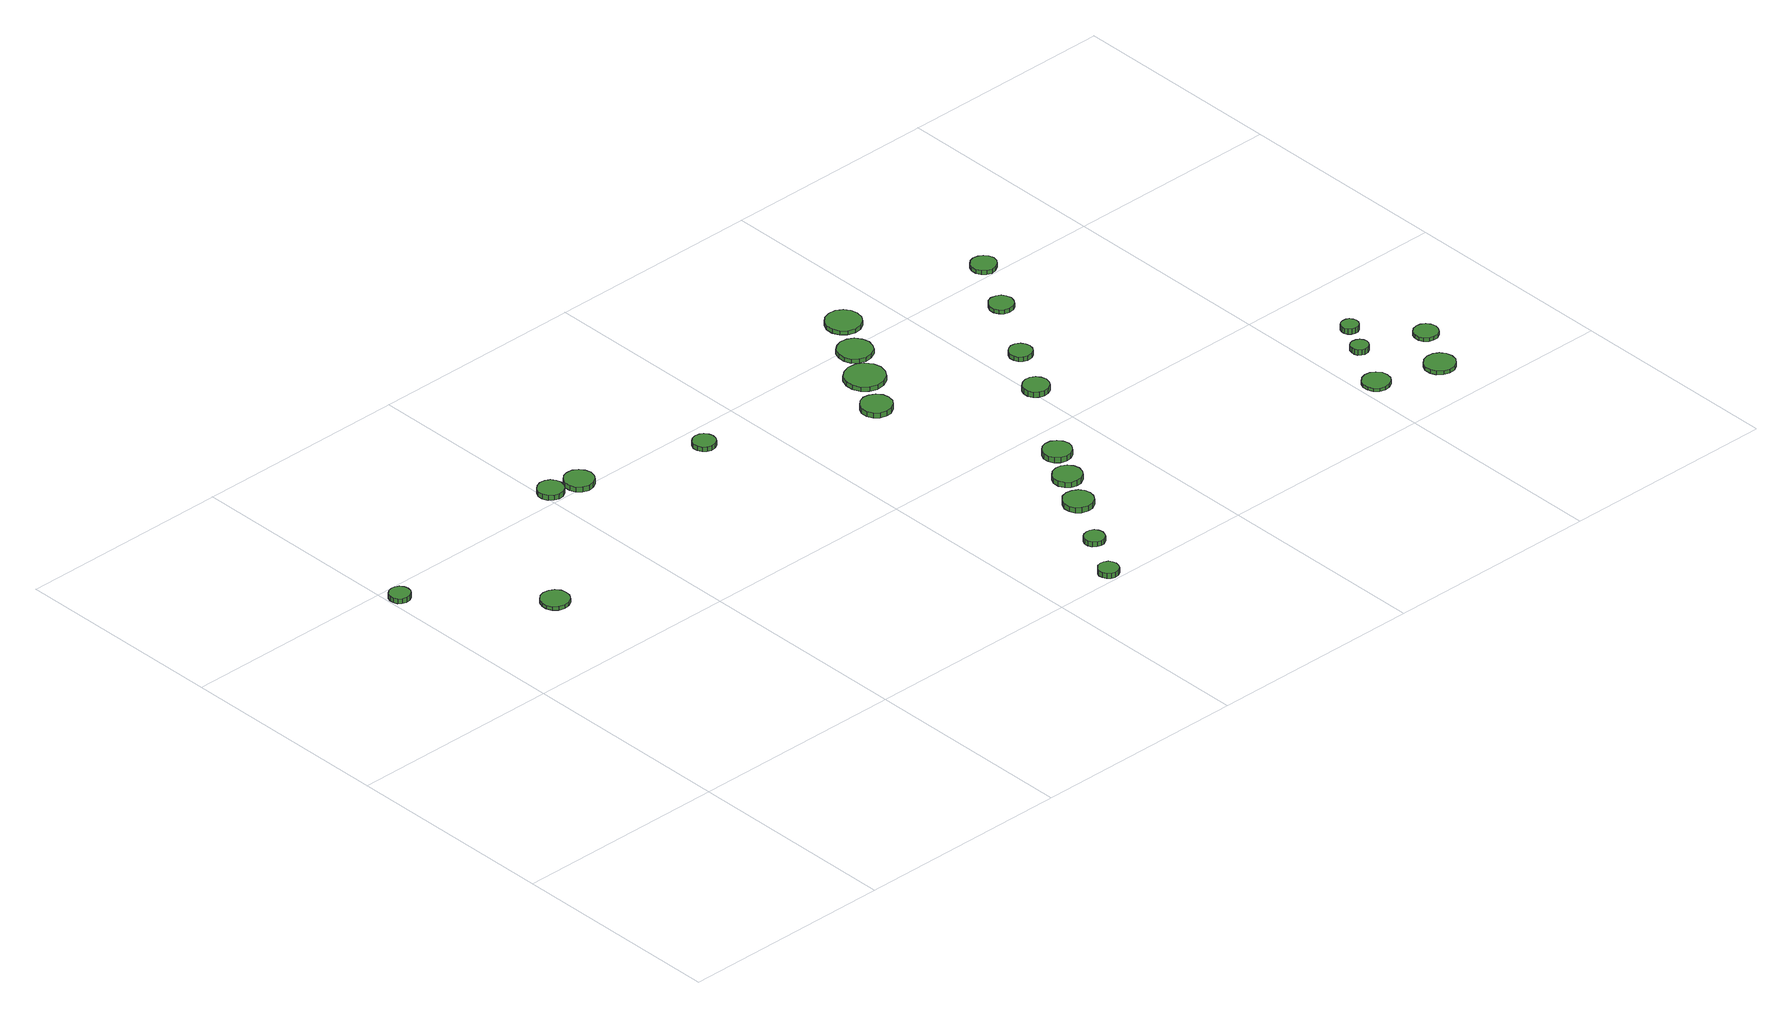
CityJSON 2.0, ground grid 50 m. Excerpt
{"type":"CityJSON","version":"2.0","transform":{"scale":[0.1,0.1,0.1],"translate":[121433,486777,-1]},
"CityObjects":{
"tree1":{"type":"SolitaryVegetationObject","attributes":{"function":"something"},"geometry":[{"type":"MultiSurface","lod":"1","boundaries":[[[0,1,2,3,4,5,6,7,8,9,10,11,12,13,14]],[[15,16,17,18,19,20,21,22,23,24,25,26,27,28,29]],[[0,29,28,1]],[[1,28,27,2]],[[2,27,26,3]],[[3,26,25,4]],[[4,25,24,5]],[[5,24,23,6]],[[6,23,22,7]],[[7,22,21,8]],[[8,21,20,9]],[[9,20,19,10]],[[10,19,18,11]],[[11,18,17,12]],[[12,17,16,13]],[[13,16,15,14]],[[14,15,29,0]]]}]},
"tree2":{"type":"SolitaryVegetationObject","attributes":{"function":"something"},"geometry":[{"type":"MultiSurface","lod":"1","boundaries":[[[30,31,32,33,34,35,36,37,38,39,40,41,42,43,44]],[[45,46,47,48,49,50,51,52,53,54,55,56,57,58,59]],[[30,59,58,31]],[[31,58,57,32]],[[32,57,56,33]],[[33,56,55,34]],[[34,55,54,35]],[[35,54,53,36]],[[36,53,52,37]],[[37,52,51,38]],[[38,51,50,39]],[[39,50,49,40]],[[40,49,48,41]],[[41,48,47,42]],[[42,47,46,43]],[[43,46,45,44]],[[44,45,59,30]]]}]},
"tree3":{"type":"SolitaryVegetationObject","attributes":{"function":"something"},"geometry":[{"type":"MultiSurface","lod":"1","boundaries":[[[60,61,62,63,64,65,66,67,68,69,70,71,72,73,74]],[[75,76,77,78,79,80,81,82,83,84,85,86,87,88,89]],[[60,89,88,61]],[[61,88,87,62]],[[62,87,86,63]],[[63,86,85,64]],[[64,85,84,65]],[[65,84,83,66]],[[66,83,82,67]],[[67,82,81,68]],[[68,81,80,69]],[[69,80,79,70]],[[70,79,78,71]],[[71,78,77,72]],[[72,77,76,73]],[[73,76,75,74]],[[74,75,89,60]]]}]},
"tree4":{"type":"SolitaryVegetationObject","attributes":{"function":"something"},"geometry":[{"type":"MultiSurface","lod":"1","boundaries":[[[90,91,92,93,94,95,96,97,98,99,100,101,102,103,104]],[[105,106,107,108,109,110,111,112,113,114,115,116,117,118,119]],[[90,119,118,91]],[[91,118,117,92]],[[92,117,116,93]],[[93,116,115,94]],[[94,115,114,95]],[[95,114,113,96]],[[96,113,112,97]],[[97,112,111,98]],[[98,111,110,99]],[[99,110,109,100]],[[100,109,108,101]],[[101,108,107,102]],[[102,107,106,103]],[[103,106,105,104]],[[104,105,119,90]]]}]},
"tree5":{"type":"SolitaryVegetationObject","attributes":{"function":"something"},"geometry":[{"type":"MultiSurface","lod":"1","boundaries":[[[120,121,122,123,124,125,126,127,128,129,130,131,132,133,134]],[[135,136,137,138,139,140,141,142,143,144,145,146,147,148,149]],[[120,149,148,121]],[[121,148,147,122]],[[122,147,146,123]],[[123,146,145,124]],[[124,145,144,125]],[[125,144,143,126]],[[126,143,142,127]],[[127,142,141,128]],[[128,141,140,129]],[[129,140,139,130]],[[130,139,138,131]],[[131,138,137,132]],[[132,137,136,133]],[[133,136,135,134]],[[134,135,149,120]]]}]},
"tree6":{"type":"SolitaryVegetationObject","attributes":{"function":"something"},"geometry":[{"type":"MultiSurface","lod":"1","boundaries":[[[150,151,152,153,154,155,156,157,158,159,160,161,162,163,164]],[[165,166,167,168,169,170,171,172,173,174,175,176,177,178,179]],[[150,179,178,151]],[[151,178,177,152]],[[152,177,176,153]],[[153,176,175,154]],[[154,175,174,155]],[[155,174,173,156]],[[156,173,172,157]],[[157,172,171,158]],[[158,171,170,159]],[[159,170,169,160]],[[160,169,168,161]],[[161,168,167,162]],[[162,167,166,163]],[[163,166,165,164]],[[164,165,179,150]]]}]},
"tree7":{"type":"SolitaryVegetationObject","attributes":{"function":"something"},"geometry":[{"type":"MultiSurface","lod":"1","boundaries":[[[180,181,182,183,184,185,186,187,188,189,190,191,192,193,194]],[[195,196,197,198,199,200,201,202,203,204,205,206,207,208,209]],[[180,209,208,181]],[[181,208,207,182]],[[182,207,206,183]],[[183,206,205,184]],[[184,205,204,185]],[[185,204,203,186]],[[186,203,202,187]],[[187,202,201,188]],[[188,201,200,189]],[[189,200,199,190]],[[190,199,198,191]],[[191,198,197,192]],[[192,197,196,193]],[[193,196,195,194]],[[194,195,209,180]]]}]},
"tree8":{"type":"SolitaryVegetationObject","attributes":{"function":"something"},"geometry":[{"type":"MultiSurface","lod":"1","boundaries":[[[210,211,212,213,214,215,216,217,218,219,220,221,222,223,224]],[[225,226,227,228,229,230,231,232,233,234,235,236,237,238,239]],[[210,239,238,211]],[[211,238,237,212]],[[212,237,236,213]],[[213,236,235,214]],[[214,235,234,215]],[[215,234,233,216]],[[216,233,232,217]],[[217,232,231,218]],[[218,231,230,219]],[[219,230,229,220]],[[220,229,228,221]],[[221,228,227,222]],[[222,227,226,223]],[[223,226,225,224]],[[224,225,239,210]]]}]},
"tree9":{"type":"SolitaryVegetationObject","attributes":{"function":"something"},"geometry":[{"type":"MultiSurface","lod":"1","boundaries":[[[240,241,242,243,244,245,246,247,248,249,250,251,252,253,254]],[[255,256,257,258,259,260,261,262,263,264,265,266,267,268,269]],[[240,269,268,241]],[[241,268,267,242]],[[242,267,266,243]],[[243,266,265,244]],[[244,265,264,245]],[[245,264,263,246]],[[246,263,262,247]],[[247,262,261,248]],[[248,261,260,249]],[[249,260,259,250]],[[250,259,258,251]],[[251,258,257,252]],[[252,257,256,253]],[[253,256,255,254]],[[254,255,269,240]]]}]},
"tree10":{"type":"SolitaryVegetationObject","attributes":{"function":"something"},"geometry":[{"type":"MultiSurface","lod":"1","boundaries":[[[270,271,272,273,274,275,276,277,278,279,280,281,282,283,284]],[[285,286,287,288,289,290,291,292,293,294,295,296,297,298,299]],[[270,299,298,271]],[[271,298,297,272]],[[272,297,296,273]],[[273,296,295,274]],[[274,295,294,275]],[[275,294,293,276]],[[276,293,292,277]],[[277,292,291,278]],[[278,291,290,279]],[[279,290,289,280]],[[280,289,288,281]],[[281,288,287,282]],[[282,287,286,283]],[[283,286,285,284]],[[284,285,299,270]]]}]},
"tree11":{"type":"SolitaryVegetationObject","attributes":{"function":"something"},"geometry":[{"type":"MultiSurface","lod":"1","boundaries":[[[300,301,302,303,304,305,306,307,308,309,310,311,312,313,314]],[[315,316,317,318,319,320,321,322,323,324,325,326,327,328,329]],[[300,329,328,301]],[[301,328,327,302]],[[302,327,326,303]],[[303,326,325,304]],[[304,325,324,305]],[[305,324,323,306]],[[306,323,322,307]],[[307,322,321,308]],[[308,321,320,309]],[[309,320,319,310]],[[310,319,318,311]],[[311,318,317,312]],[[312,317,316,313]],[[313,316,315,314]],[[314,315,329,300]]]}]},
"tree12":{"type":"SolitaryVegetationObject","attributes":{"function":"something"},"geometry":[{"type":"MultiSurface","lod":"1","boundaries":[[[330,331,332,333,334,335,336,337,338,339,340,341,342,343,344]],[[345,346,347,348,349,350,351,352,353,354,355,356,357,358,359]],[[330,359,358,331]],[[331,358,357,332]],[[332,357,356,333]],[[333,356,355,334]],[[334,355,354,335]],[[335,354,353,336]],[[336,353,352,337]],[[337,352,351,338]],[[338,351,350,339]],[[339,350,349,340]],[[340,349,348,341]],[[341,348,347,342]],[[342,347,346,343]],[[343,346,345,344]],[[344,345,359,330]]]}]},
"tree13":{"type":"SolitaryVegetationObject","attributes":{"function":"something"},"geometry":[{"type":"MultiSurface","lod":"1","boundaries":[[[360,361,362,363,364,365,366,367,368,369,370,371,372,373,374]],[[375,376,377,378,379,380,381,382,383,384,385,386,387,388,389]],[[360,389,388,361]],[[361,388,387,362]],[[362,387,386,363]],[[363,386,385,364]],[[364,385,384,365]],[[365,384,383,366]],[[366,383,382,367]],[[367,382,381,368]],[[368,381,380,369]],[[369,380,379,370]],[[370,379,378,371]],[[371,378,377,372]],[[372,377,376,373]],[[373,376,375,374]],[[374,375,389,360]]]}]},
"tree14":{"type":"SolitaryVegetationObject","attributes":{"function":"something"},"geometry":[{"type":"MultiSurface","lod":"1","boundaries":[[[390,391,392,393,394,395,396,397,398,399,400,401,402,403,404]],[[405,406,407,408,409,410,411,412,413,414,415,416,417,418,419]],[[390,419,418,391]],[[391,418,417,392]],[[392,417,416,393]],[[393,416,415,394]],[[394,415,414,395]],[[395,414,413,396]],[[396,413,412,397]],[[397,412,411,398]],[[398,411,410,399]],[[399,410,409,400]],[[400,409,408,401]],[[401,408,407,402]],[[402,407,406,403]],[[403,406,405,404]],[[404,405,419,390]]]}]},
"tree15":{"type":"SolitaryVegetationObject","attributes":{"function":"something"},"geometry":[{"type":"MultiSurface","lod":"1","boundaries":[[[420,421,422,423,424,425,426,427,428,429,430,431,432,433,434]],[[435,436,437,438,439,440,441,442,443,444,445,446,447,448,449]],[[420,449,448,421]],[[421,448,447,422]],[[422,447,446,423]],[[423,446,445,424]],[[424,445,444,425]],[[425,444,443,426]],[[426,443,442,427]],[[427,442,441,428]],[[428,441,440,429]],[[429,440,439,430]],[[430,439,438,431]],[[431,438,437,432]],[[432,437,436,433]],[[433,436,435,434]],[[434,435,449,420]]]}]},
"tree16":{"type":"SolitaryVegetationObject","attributes":{"function":"something"},"geometry":[{"type":"MultiSurface","lod":"1","boundaries":[[[450,451,452,453,454,455,456,457,458,459,460,461,462,463,464]],[[465,466,467,468,469,470,471,472,473,474,475,476,477,478,479]],[[450,479,478,451]],[[451,478,477,452]],[[452,477,476,453]],[[453,476,475,454]],[[454,475,474,455]],[[455,474,473,456]],[[456,473,472,457]],[[457,472,471,458]],[[458,471,470,459]],[[459,470,469,460]],[[460,469,468,461]],[[461,468,467,462]],[[462,467,466,463]],[[463,466,465,464]],[[464,465,479,450]]]}]},
"tree17":{"type":"SolitaryVegetationObject","attributes":{"function":"something"},"geometry":[{"type":"MultiSurface","lod":"1","boundaries":[[[480,481,482,483,484,485,486,487,488,489,490,491,492,493,494]],[[495,496,497,498,499,500,501,502,503,504,505,506,507,508,509]],[[480,509,508,481]],[[481,508,507,482]],[[482,507,506,483]],[[483,506,505,484]],[[484,505,504,485]],[[485,504,503,486]],[[486,503,502,487]],[[487,502,501,488]],[[488,501,500,489]],[[489,500,499,490]],[[490,499,498,491]],[[491,498,497,492]],[[492,497,496,493]],[[493,496,495,494]],[[494,495,509,480]]]}]},
"tree18":{"type":"SolitaryVegetationObject","attributes":{"function":"something"},"geometry":[{"type":"MultiSurface","lod":"1","boundaries":[[[510,511,512,513,514,515,516,517,518,519,520,521,522,523,524]],[[525,526,527,528,529,530,531,532,533,534,535,536,537,538,539]],[[510,539,538,511]],[[511,538,537,512]],[[512,537,536,513]],[[513,536,535,514]],[[514,535,534,515]],[[515,534,533,516]],[[516,533,532,517]],[[517,532,531,518]],[[518,531,530,519]],[[519,530,529,520]],[[520,529,528,521]],[[521,528,527,522]],[[522,527,526,523]],[[523,526,525,524]],[[524,525,539,510]]]}]},
"tree19":{"type":"SolitaryVegetationObject","attributes":{"function":"something"},"geometry":[{"type":"MultiSurface","lod":"1","boundaries":[[[540,541,542,543,544,545,546,547,548,549,550,551,552,553,554]],[[555,556,557,558,559,560,561,562,563,564,565,566,567,568,569]],[[540,569,568,541]],[[541,568,567,542]],[[542,567,566,543]],[[543,566,565,544]],[[544,565,564,545]],[[545,564,563,546]],[[546,563,562,547]],[[547,562,561,548]],[[548,561,560,549]],[[549,560,559,550]],[[550,559,558,551]],[[551,558,557,552]],[[552,557,556,553]],[[553,556,555,554]],[[554,555,569,540]]]}]},
"tree20":{"type":"SolitaryVegetationObject","attributes":{"function":"something"},"geometry":[{"type":"MultiSurface","lod":"1","boundaries":[[[570,571,572,573,574,575,576,577,578,579,580,581,582,583,584]],[[585,586,587,588,589,590,591,592,593,594,595,596,597,598,599]],[[570,599,598,571]],[[571,598,597,572]],[[572,597,596,573]],[[573,596,595,574]],[[574,595,594,575]],[[575,594,593,576]],[[576,593,592,577]],[[577,592,591,578]],[[578,591,590,579]],[[579,590,589,580]],[[580,589,588,581]],[[581,588,587,582]],[[582,587,586,583]],[[583,586,585,584]],[[584,585,599,570]]]}]},
"tree21":{"type":"SolitaryVegetationObject","attributes":{"function":"something"},"geometry":[{"type":"MultiSurface","lod":"1","boundaries":[[[600,601,602,603,604,605,606,607,608,609,610,611,612,613,614]],[[615,616,617,618,619,620,621,622,623,624,625,626,627,628,629]],[[600,629,628,601]],[[601,628,627,602]],[[602,627,626,603]],[[603,626,625,604]],[[604,625,624,605]],[[605,624,623,606]],[[606,623,622,607]],[[607,622,621,608]],[[608,621,620,609]],[[609,620,619,610]],[[610,619,618,611]],[[611,618,617,612]],[[612,617,616,613]],[[613,616,615,614]],[[614,615,629,600]]]}]},
"tree22":{"type":"SolitaryVegetationObject","attributes":{"function":"something"},"geometry":[{"type":"MultiSurface","lod":"1","boundaries":[[[630,631,632,633,634,635,636,637,638,639,640,641,642,643,644]],[[645,646,647,648,649,650,651,652,653,654,655,656,657,658,659]],[[630,659,658,631]],[[631,658,657,632]],[[632,657,656,633]],[[633,656,655,634]],[[634,655,654,635]],[[635,654,653,636]],[[636,653,652,637]],[[637,652,651,638]],[[638,651,650,639]],[[639,650,649,640]],[[640,649,648,641]],[[641,648,647,642]],[[642,647,646,643]],[[643,646,645,644]],[[644,645,659,630]]]}]},
"tree23":{"type":"SolitaryVegetationObject","attributes":{"function":"something"},"geometry":[{"type":"MultiSurface","lod":"1","boundaries":[[[660,661,662,663,664,665,666,667,668,669,670,671,672,673,674]],[[675,676,677,678,679,680,681,682,683,684,685,686,687,688,689]],[[660,689,688,661]],[[661,688,687,662]],[[662,687,686,663]],[[663,686,685,664]],[[664,685,684,665]],[[665,684,683,666]],[[666,683,682,667]],[[667,682,681,668]],[[668,681,680,669]],[[669,680,679,670]],[[670,679,678,671]],[[671,678,677,672]],[[672,677,676,673]],[[673,676,675,674]],[[674,675,689,660]]]}]}
},
"vertices":[
[48,959,23],[46,969,23],[40,977,23],[31,982,23],[22,983,23],[12,980,23],[5,973,23],[1,964,23],[1,954,23],[5,945,23],[12,939,23],[22,936,23],[31,937,23],[40,942,23],[46,950,23],[46,950,11],[40,942,11],[31,937,11],[22,936,11],[12,939,11],[5,945,11],[1,954,11],[1,964,11],[5,973,11],[12,980,11],[22,983,11],[31,982,11],[40,977,11],[46,969,11],[48,959,11],
[283,732,16],[281,745,16],[273,756,16],[261,762,16],[248,764,16],[235,760,16],[225,751,16],[220,738,16],[220,725,16],[225,713,16],[235,704,16],[248,700,16],[261,701,16],[273,708,16],[281,719,16],[281,719,7],[273,708,7],[261,701,7],[248,700,7],[235,704,7],[225,713,7],[220,725,7],[220,738,7],[225,751,7],[235,760,7],[248,764,7],[261,762,7],[273,756,7],[281,745,7],[283,732,7],
[552,1034,19],[549,1046,19],[542,1056,19],[531,1062,19],[519,1063,19],[508,1059,19],[498,1051,19],[493,1040,19],[493,1028,19],[498,1016,19],[508,1008,19],[519,1004,19],[531,1006,19],[542,1012,19],[549,1022,19],[549,1022,7],[542,1012,7],[531,1006,7],[519,1004,7],[508,1008,7],[498,1016,7],[493,1028,7],[493,1040,7],[498,1051,7],[508,1059,7],[519,1063,7],[531,1062,7],[542,1056,7],[549,1046,7],[552,1034,7],
[622,1019,19],[619,1032,19],[611,1044,19],[599,1051,19],[585,1052,19],[572,1048,19],[561,1038,19],[556,1026,19],[556,1012,19],[561,999,19],[572,990,19],[585,985,19],[599,987,19],[611,994,19],[619,1005,19],[619,1005,7],[611,994,7],[599,987,7],[585,985,7],[572,990,7],[561,999,7],[556,1012,7],[556,1026,7],[561,1038,7],[572,1048,7],[585,1052,7],[599,1051,7],[611,1044,7],[619,1032,7],[622,1019,7],
[900,946,18],[898,956,18],[892,965,18],[883,970,18],[872,971,18],[862,968,18],[854,961,18],[849,951,18],[849,940,18],[854,930,18],[862,923,18],[872,920,18],[883,921,18],[892,926,18],[898,935,18],[898,935,7],[892,926,7],[883,921,7],[872,920,7],[862,923,7],[854,930,7],[849,940,7],[849,951,7],[854,961,7],[862,968,7],[872,971,7],[883,970,7],[892,965,7],[898,956,7],[900,946,7],
[1182,28,20],[1180,37,20],[1175,45,20],[1166,50,20],[1157,51,20],[1148,48,20],[1141,41,20],[1137,33,20],[1137,23,20],[1141,14,20],[1148,8,20],[1157,5,20],[1166,6,20],[1175,11,20],[1180,19,20],[1180,19,7],[1175,11,7],[1166,6,7],[1157,5,7],[1148,8,7],[1141,14,7],[1137,23,7],[1137,33,7],[1141,41,7],[1148,48,7],[1157,51,7],[1166,50,7],[1175,45,7],[1180,37,7],[1182,28,7],
[1242,134,19],[1240,144,19],[1235,152,19],[1226,156,19],[1217,157,19],[1208,154,19],[1200,148,19],[1196,139,19],[1196,130,19],[1200,121,19],[1208,114,19],[1217,111,19],[1226,112,19],[1235,117,19],[1240,125,19],[1240,125,7],[1235,117,7],[1226,112,7],[1217,111,7],[1208,114,7],[1200,121,7],[1196,130,7],[1196,139,7],[1200,148,7],[1208,154,7],[1217,157,7],[1226,156,7],[1235,152,7],[1240,144,7],[1242,134,7],
[1322,256,20],[1319,270,20],[1311,281,20],[1299,288,20],[1285,290,20],[1271,286,20],[1261,276,20],[1255,263,20],[1255,249,20],[1261,236,20],[1271,227,20],[1285,223,20],[1299,224,20],[1311,231,20],[1319,243,20],[1319,243,7],[1311,231,7],[1299,224,7],[1285,223,7],[1271,227,7],[1261,236,7],[1255,249,7],[1255,263,7],[1261,276,7],[1271,286,7],[1285,290,7],[1299,288,7],[1311,281,7],[1319,270,7],[1322,256,7],
[1365,336,23],[1362,349,23],[1354,360,23],[1342,367,23],[1329,368,23],[1316,364,23],[1306,355,23],[1300,343,23],[1300,329,23],[1306,317,23],[1316,308,23],[1329,304,23],[1342,305,23],[1354,312,23],[1362,323,23],[1362,323,10],[1354,312,10],[1342,305,10],[1329,304,10],[1316,308,10],[1306,317,10],[1300,329,10],[1300,343,10],[1306,355,10],[1316,364,10],[1329,368,10],[1342,367,10],[1354,360,10],[1362,349,10],[1365,336,10],
[1260,799,21],[1257,813,21],[1248,825,21],[1235,832,21],[1221,834,21],[1207,829,21],[1196,819,21],[1190,806,21],[1190,791,21],[1196,778,21],[1207,768,21],[1221,764,21],[1235,765,21],[1248,772,21],[1257,784,21],[1257,784,8],[1248,772,8],[1235,765,8],[1221,764,8],[1207,768,8],[1196,778,8],[1190,791,8],[1190,806,8],[1196,819,8],[1207,829,8],[1221,834,8],[1235,832,8],[1248,825,8],[1257,813,8],[1260,799,8],
[1410,415,25],[1407,428,25],[1399,439,25],[1387,446,25],[1374,447,25],[1361,443,25],[1351,434,25],[1345,422,25],[1345,408,25],[1351,396,25],[1361,387,25],[1374,383,25],[1387,384,25],[1399,391,25],[1407,402,25],[1407,402,12],[1399,391,12],[1387,384,12],[1374,383,12],[1361,387,12],[1351,396,12],[1345,408,12],[1345,422,12],[1351,434,12],[1361,443,12],[1374,447,12],[1387,446,12],[1399,439,12],[1407,428,12],[1410,415,12],
[1328,895,18],[1324,913,18],[1313,929,18],[1296,938,18],[1277,940,18],[1260,934,18],[1245,922,18],[1238,904,18],[1238,886,18],[1245,868,18],[1260,856,18],[1277,850,18],[1296,852,18],[1313,861,18],[1324,877,18],[1324,877,7],[1313,861,7],[1296,852,7],[1277,850,7],[1260,856,7],[1245,868,7],[1238,886,7],[1238,904,7],[1245,922,7],[1260,934,7],[1277,940,7],[1296,938,7],[1313,929,7],[1324,913,7],[1328,895,7],
[1375,981,17],[1371,997,17],[1362,1011,17],[1347,1019,17],[1331,1021,17],[1316,1015,17],[1303,1005,17],[1297,990,17],[1297,973,17],[1303,958,17],[1316,947,17],[1331,942,17],[1347,944,17],[1362,952,17],[1371,965,17],[1371,965,7],[1362,952,7],[1347,944,7],[1331,942,7],[1316,947,7],[1303,958,7],[1297,973,7],[1297,990,7],[1303,1005,7],[1316,1015,7],[1331,1021,7],[1347,1019,7],[1362,1011,7],[1371,997,7],[1375,981,7],
[1541,622,23],[1538,634,23],[1531,644,23],[1520,650,23],[1508,651,23],[1497,647,23],[1487,639,23],[1482,628,23],[1482,616,23],[1487,605,23],[1497,597,23],[1508,593,23],[1520,594,23],[1531,600,23],[1538,610,23],[1538,610,10],[1531,600,10],[1520,594,10],[1508,593,10],[1497,597,10],[1487,605,10],[1482,616,10],[1482,628,10],[1487,639,10],[1497,647,10],[1508,651,10],[1520,650,10],[1531,644,10],[1538,634,10],[1541,622,10],
[1430,1075,17],[1427,1091,17],[1417,1104,17],[1403,1113,17],[1386,1114,17],[1370,1109,17],[1358,1098,17],[1351,1083,17],[1351,1066,17],[1358,1051,17],[1370,1040,17],[1386,1035,17],[1403,1036,17],[1417,1045,17],[1427,1058,17],[1427,1058,7],[1417,1045,7],[1403,1036,7],[1386,1035,7],[1370,1040,7],[1358,1051,7],[1351,1066,7],[1351,1083,7],[1358,1098,7],[1370,1109,7],[1386,1114,7],[1403,1113,7],[1417,1104,7],[1427,1091,7],[1430,1075,7],
[1606,742,18],[1604,752,18],[1598,761,18],[1588,767,18],[1577,768,18],[1567,764,18],[1559,757,18],[1555,747,18],[1555,736,18],[1559,726,18],[1567,719,18],[1577,716,18],[1588,717,18],[1598,722,18],[1604,731,18],[1604,731,7],[1598,722,7],[1588,717,7],[1577,716,7],[1567,719,7],[1559,726,7],[1555,736,7],[1555,747,7],[1559,757,7],[1567,764,7],[1577,768,7],[1588,767,7],[1598,761,7],[1604,752,7],[1606,742,7],
[1701,899,17],[1698,910,17],[1692,920,17],[1682,925,17],[1670,927,17],[1659,923,17],[1651,915,17],[1646,905,17],[1646,893,17],[1651,883,17],[1659,875,17],[1670,872,17],[1682,873,17],[1692,878,17],[1698,888,17],[1698,888,7],[1692,878,7],[1682,873,7],[1670,872,7],[1659,875,7],[1651,883,7],[1646,893,7],[1646,905,7],[1651,915,7],[1659,923,7],[1670,927,7],[1682,925,7],[1692,920,7],[1698,910,7],[1701,899,7],
[1776,1031,17],[1773,1043,17],[1766,1052,17],[1756,1058,17],[1744,1060,17],[1733,1056,17],[1724,1048,17],[1719,1037,17],[1719,1025,17],[1724,1014,17],[1733,1006,17],[1744,1002,17],[1756,1004,17],[1766,1010,17],[1773,1019,17],[1773,1019,7],[1766,1010,7],[1756,1004,7],[1744,1002,7],[1733,1006,7],[1724,1014,7],[1719,1025,7],[1719,1037,7],[1724,1048,7],[1733,1056,7],[1744,1060,7],[1756,1058,7],[1766,1052,7],[1773,1043,7],[1776,1031,7],
[2074,161,15],[2072,174,15],[2064,184,15],[2053,191,15],[2040,192,15],[2028,188,15],[2018,179,15],[2013,168,15],[2013,155,15],[2018,143,15],[2028,134,15],[2040,130,15],[2053,132,15],[2064,138,15],[2072,148,15],[2072,148,7],[2064,138,7],[2053,132,7],[2040,130,7],[2028,134,7],[2018,143,7],[2013,155,7],[2013,168,7],[2018,179,7],[2028,188,7],[2040,192,7],[2053,191,7],[2064,184,7],[2072,174,7],[2074,161,7],
[2124,275,20],[2122,283,20],[2117,290,20],[2110,294,20],[2101,295,20],[2093,293,20],[2087,287,20],[2084,279,20],[2084,271,20],[2087,263,20],[2093,258,20],[2101,255,20],[2110,256,20],[2117,260,20],[2122,267,20],[2122,267,7],[2117,260,7],[2110,256,7],[2101,255,7],[2093,258,7],[2087,263,7],[2084,271,7],[2084,279,7],[2087,287,7],[2093,293,7],[2101,295,7],[2110,294,7],[2117,290,7],[2122,283,7],[2124,275,7],
[2219,119,16],[2216,133,16],[2207,145,16],[2195,152,16],[2181,153,16],[2167,149,16],[2156,139,16],[2150,126,16],[2150,112,16],[2156,99,16],[2167,89,16],[2181,85,16],[2195,86,16],[2207,93,16],[2216,105,16],[2216,105,7],[2207,93,7],[2195,86,7],[2181,85,7],[2167,89,7],[2156,99,7],[2150,112,7],[2150,126,7],[2156,139,7],[2167,149,7],[2181,153,7],[2195,152,7],[2207,145,7],[2216,133,7],[2219,119,7],
[2160,344,21],[2158,352,21],[2153,359,21],[2146,363,21],[2138,363,21],[2130,361,21],[2124,356,21],[2121,348,21],[2121,340,21],[2124,333,21],[2130,327,21],[2138,325,21],[2146,325,21],[2153,329,21],[2158,336,21],[2158,336,8],[2153,329,8],[2146,325,8],[2138,325,8],[2130,327,8],[2124,333,8],[2121,340,8],[2121,348,8],[2124,356,8],[2130,361,8],[2138,363,8],[2146,363,8],[2153,359,8],[2158,352,8],[2160,344,8],
[2269,222,17],[2266,233,17],[2260,242,17],[2250,248,17],[2239,249,17],[2228,246,17],[2219,238,17],[2215,228,17],[2215,216,17],[2219,206,17],[2228,198,17],[2239,195,17],[2250,196,17],[2260,202,17],[2266,211,17],[2266,211,8],[2260,202,8],[2250,196,8],[2239,195,8],[2228,198,8],[2219,206,8],[2215,216,8],[2215,228,8],[2219,238,8],[2228,246,8],[2239,249,8],[2250,248,8],[2260,242,8],[2266,233,8],[2269,222,8]
]}
